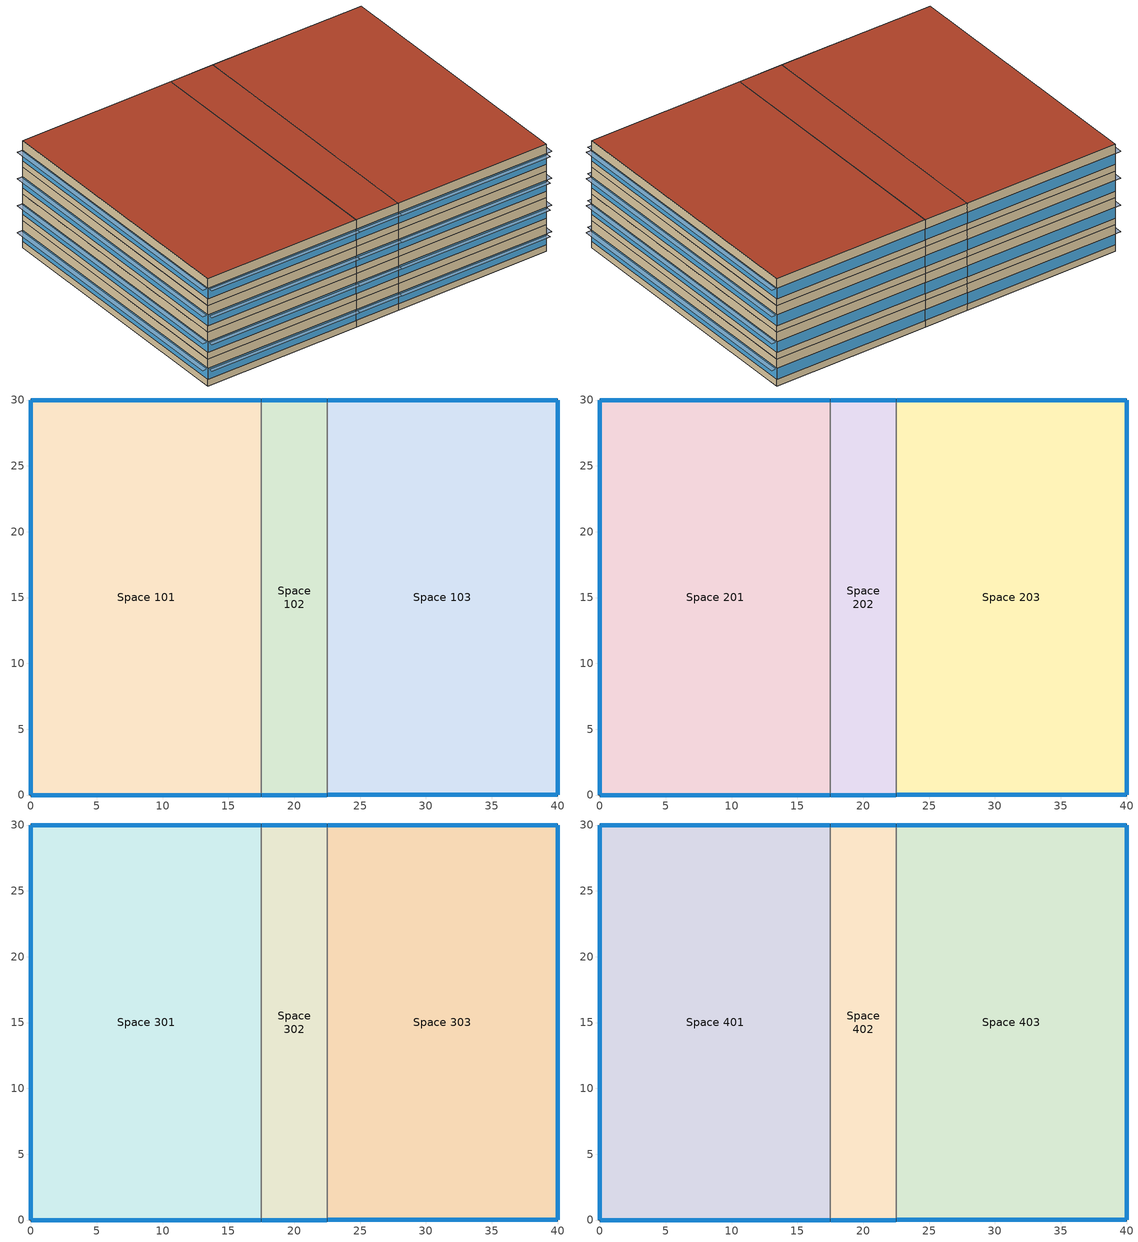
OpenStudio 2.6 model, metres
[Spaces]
Space 101
 floor ground: 17.5,30 17.5,0 0,0 0,30 z0
 wall outside: 17.5,30 0,30 0,0 17.5,0 z0:3.05
 wall to Space 102: 17.5,0 17.5,30 z0:3.05
 window: 17.47,30 0.03,30 / 0,29.97 0,0.03 / 0.03,0 17.47,0 z0.76:1.98
Space 102
 floor ground: 22.5,30 22.5,0 17.5,0 17.5,30 z0
 wall outside: 22.5,30 17.5,30 / 17.5,0 22.5,0 z0:3.05
 wall to Space 103: 22.5,0 22.5,30 z0:3.05
 window: 22.47,30 17.53,30 / 17.53,0 22.47,0 z0.76:1.99
Space 103
 floor ground: 40,30 40,0 22.5,0 22.5,30 z0
 wall outside: 22.5,0 40,0 40,30 22.5,30 z0:3.05
 window: 22.53,0 39.97,0 / 39.97,30 22.53,30 / 40,0.03 40,29.97 z0.76:1.98
Space 201
 floor to Space 101: 17.5,30 17.5,0 0,0 0,30 z3.05
 wall outside: 17.5,30 0,30 0,0 17.5,0 z3.05:6.1
 wall to Space 202: 17.5,0 17.5,30 z3.05:6.1
 window: 17.47,30 0.03,30 / 0.03,0 17.47,0 / 0,29.97 0,0.03 z3.81:5.03
Space 202
 floor to Space 102: 17.5,30 22.5,30 22.5,0 17.5,0 z3.05
 wall outside: 22.5,30 17.5,30 / 17.5,0 22.5,0 z3.05:6.1
 wall to Space 203: 22.5,0 22.5,30 z3.05:6.1
 window: 22.47,30 17.53,30 / 17.53,0 22.47,0 z3.81:5.04
Space 203
 floor to Space 103: 40,30 40,0 22.5,0 22.5,30 z3.05
 wall outside: 22.5,0 40,0 40,30 22.5,30 z3.05:6.1
 window: 22.53,0 39.97,0 / 39.97,30 22.53,30 / 40,0.03 40,29.97 z3.81:5.03
Space 301
 floor to Space 201: 17.5,30 17.5,0 0,0 0,30 z6.1
 wall outside: 17.5,30 0,30 0,0 17.5,0 z6.1:9.14
 wall to Space 302: 17.5,0 17.5,30 z6.1:9.14
 window: 0,29.97 0,0.03 / 17.47,30 0.03,30 / 0.03,0 17.47,0 z6.86:8.08
Space 302
 floor to Space 202: 22.5,30 22.5,0 17.5,0 17.5,30 z6.1
 wall outside: 22.5,30 17.5,30 / 17.5,0 22.5,0 z6.1:9.14
 wall to Space 303: 22.5,0 22.5,30 z6.1:9.14
 window: 22.47,30 17.53,30 / 17.53,0 22.47,0 z6.86:8.09
Space 303
 floor to Space 203: 40,30 40,0 22.5,0 22.5,30 z6.1
 wall outside: 22.5,0 40,0 40,30 22.5,30 z6.1:9.14
 window: 39.97,30 22.53,30 / 22.53,0 39.97,0 / 40,0.03 40,29.97 z6.86:8.08
Space 401
 floor to Space 301: 17.5,30 17.5,0 0,0 0,30 z9.14
 wall outside: 17.5,30 0,30 0,0 17.5,0 z9.14:12.19
 wall to Space 402: 17.5,0 17.5,30 z9.14:12.19
 window: 0.03,0 17.47,0 / 17.47,30 0.03,30 / 0,29.97 0,0.03 z9.9:11.13
 roof outside: 17.5,0 17.5,30 0,30 0,0 z12.19
Space 402
 floor to Space 302: 17.5,30 22.5,30 22.5,0 17.5,0 z9.14
 wall outside: 22.5,30 17.5,30 / 17.5,0 22.5,0 z9.14:12.19
 wall to Space 403: 22.5,0 22.5,30 z9.14:12.19
 window: 17.53,0 22.47,0 / 22.47,30 17.53,30 z9.9:11.14
 roof outside: 22.5,0 22.5,30 17.5,30 17.5,0 z12.19
Space 403
 floor to Space 303: 40,30 40,0 22.5,0 22.5,30 z9.14
 wall outside: 22.5,0 40,0 40,30 22.5,30 z9.14:12.19
 window: 39.97,30 22.53,30 / 22.53,0 39.97,0 / 40,0.03 40,29.97 z9.9:11.13
 roof outside: 40,0 40,30 22.5,30 22.5,0 z12.19
shading: 22.47,-0.62 22.47,0 17.53,0 17.53,-0.62 z8.09; 39.97,-0.61 39.97,0 22.53,0 22.53,-0.61 z1.98; 0,0.03 0,29.97 -0.61,29.97 -0.61,0.03 z8.08; 0,0.03 0,29.97 -0.61,29.97 -0.61,0.03 z1.98; 40.61,0.03 40.61,29.97 40,29.97 40,0.03 z8.08; 22.47,-0.62 22.47,0 17.53,0 17.53,-0.62 z1.99; 17.47,-0.61 17.47,0 0.03,0 0.03,-0.61 z1.98; 39.97,-0.61 39.97,0 22.53,0 22.53,-0.61 z11.13; 0,0.03 0,29.97 -0.61,29.97 -0.61,0.03 z5.03; 17.47,-0.61 17.47,0 0.03,0 0.03,-0.61 z11.13; 39.97,-0.61 39.97,0 22.53,0 22.53,-0.61 z5.03; 40.61,0.03 40.61,29.97 40,29.97 40,0.03 z1.98; 17.47,-0.61 17.47,0 0.03,0 0.03,-0.61 z8.08; 17.47,-0.61 17.47,0 0.03,0 0.03,-0.61 z5.03; 22.47,-0.62 22.47,0 17.53,0 17.53,-0.62 z5.04; 39.97,-0.61 39.97,0 22.53,0 22.53,-0.61 z8.08; 22.47,-0.62 22.47,0 17.53,0 17.53,-0.62 z11.14; 40.61,0.03 40.61,29.97 40,29.97 40,0.03 z5.03; 0,0.03 0,29.97 -0.61,29.97 -0.61,0.03 z11.13; 40.61,0.03 40.61,29.97 40,29.97 40,0.03 z11.13
[Building]
Building 1: Default Construction Set=189.1-2009 - CZ5 - Office
[Site]
Piacenza: Latitude {deg}=44.92; Longitude {deg}=9.73; Time Zone {hr}=1; Elevation {m}=134
[ClimateZones]
Climate Zone Institution Name 1=ASHRAE; Climate Zone Document Name 1=ANSI/ASHRAE Standard 169; Climate Zone Document Year 1=2006; Climate Zone Institution Name 2=CEC; Climate Zone Document Name 2=California Climate Zone Descriptions; Climate Zone Document Year 2=1995
[SizingPeriod:DesignDay] Barometric Pressure {Pa}=99726; Sky Clearness=0; Rain Indicator=0; Snow Indicator=0; Day of Month=21; Daylight Saving Time Indicator=0; Dry-Bulb Temperature Range Modifier Type=DefaultMultipliers
Name | Maximum Dry-Bulb Temperature {C} | Daily Dry-Bulb Temperature Range {deltaC} | Humidity Indicating Conditions at Maximum Dry-Bulb | Wind Speed {m/s} | Wind Direction {deg} | Month | Day Type | Humidity Indicating Type | Solar Model Indicator | ASHRAE Taub | ASHRAE Taud
Piacenza Ann Htg 99.6% Condns DB | -6.1 | 0 | -6.1 | 2 | 250 | 1 | WinterDesignDay | Wetbulb | ASHRAEClearSky
Piacenza Ann Hum_n 99.6% Condns DP=>MCDB | 3.5 | 0 | -11.3 | 2 | 250 | 1 | WinterDesignDay | Dewpoint | ASHRAEClearSky
Piacenza Ann Htg Wind 99.6% Condns WS=>MCDB | 5.8 | 0 | 5.8 | 8.9 | 250 | 1 | WinterDesignDay | Wetbulb | ASHRAEClearSky
Piacenza Ann Clg .4% Condns DB=>MWB | 33.1 | 11.9 | 22.7 | 2.3 | 90 | 8 | SummerDesignDay | Wetbulb | ASHRAETau | 0.48 | 1.935
Piacenza Ann Clg .4% Condns WB=>MDB | 30.1 | 11.9 | 24.6 | 2.3 | 90 | 8 | SummerDesignDay | Wetbulb | ASHRAETau | 0.48 | 1.935
Piacenza Ann Clg .4% Condns DP=>MDB | 27.4 | 11.9 | 23 | 2.3 | 90 | 8 | SummerDesignDay | Dewpoint | ASHRAETau | 0.48 | 1.935
Piacenza Ann Clg .4% Condns Enth=>MDB | 30.3 | 11.9 | 74900 | 2.3 | 90 | 8 | SummerDesignDay | Enthalpy | ASHRAETau | 0.48 | 1.935
[DefaultConstructionSet] Interior Partition Construction=Interior Partition
Name | Default Exterior Surface Constructions | Default Interior Surface Constructions | Default Ground Contact Surface Constructions | Default Exterior SubSurface Constructions | Default Interior SubSurface Constructions
189.1-2009 - CZ1 - Office | Default Surface Constructions 25 | Default Surface Constructions 26 | Default Surface Constructions 27 | Default Sub Surface Constructions 17 | Default Sub Surface Constructions 18
189.1-2009 - CZ5 - Office | Default Surface Constructions 13 | Default Surface Constructions 14 | Default Surface Constructions 15 | Default Sub Surface Constructions 9 | Default Sub Surface Constructions 10
concrete1 | Default Surface Constructions 1 | Default Surface Constructions 2 | Default Surface Constructions 3 | Default Sub Surface Constructions 1 | Default Sub Surface Constructions 2
concrete2 | Default Surface Constructions 22 | Default Surface Constructions 23 | Default Surface Constructions 24 | Default Sub Surface Constructions 15 | Default Sub Surface Constructions 16
[DefaultSurfaceConstructions]
Name | Floor Construction | Wall Construction | Roof Ceiling Construction
Default Surface Constructions 1 | ExtSlabCarpet 4in ClimateZone 1-8 | concrete1 | ASHRAE 189.1-2009 ExtRoof IEAD ClimateZone 1
Default Surface Constructions 2; Default Surface Constructions 14; Default Surface Constructions 23; Default Surface Constructions 26 | Interior Floor | Interior Wall | Interior Ceiling
Default Surface Constructions 3; Default Surface Constructions 15; Default Surface Constructions 24; Default Surface Constructions 27 | ExtSlabCarpet 4in ClimateZone 1-8 | ExtSlabCarpet 4in ClimateZone 1-8 | ExtSlabCarpet 4in ClimateZone 1-8
Default Surface Constructions 13 | ExtSlabCarpet 4in ClimateZone 1-8 | concrete1 | ASHRAE 189.1-2009 ExtRoof IEAD ClimateZone 2-5
Default Surface Constructions 22; Default Surface Constructions 25 | ExtSlabCarpet 4in ClimateZone 1-8 | concrete2 | ASHRAE 189.1-2009 ExtRoof IEAD ClimateZone 1
[Construction]
ExtSlabCarpet 4in ClimateZone 1-8: MAT-CC05 4 HW CONCRETE, CP02 CARPET PAD
ASHRAE 189.1-2009 ExtRoof IEAD ClimateZone 1: Roof Membrane, Roof Insulation [18], Metal Decking
Interior Floor: F16 Acoustic tile, F05 Ceiling air space resistance, M11 100mm lightweight concrete
Interior Wall: G01a 19mm gypsum board, F04 Wall air space resistance, G01a 19mm gypsum board
Interior Ceiling: M11 100mm lightweight concrete, F05 Ceiling air space resistance, F16 Acoustic tile
ASHRAE 189.1-2009 ExtWindow ClimateZone 1: Theoretical Glass [167]
Exterior Door: F08 Metal surface, I01 25mm insulation board
Interior Window: Clear 3mm
Interior Door; Interior Partition: G05 25mm wood
ASHRAE 189.1-2009 ExtRoof IEAD ClimateZone 2-5: Roof Membrane, Roof Insulation [21], Metal Decking
ASHRAE 189.1-2009 ExtWindow ClimateZone 4-5: Theoretical Glass [207]
concrete1: concrete1, M11 100mm lightweight concrete, Wall Insulation [31], F16 Acoustic tile, 1/2IN Gypsum
concrete2: M11 100mm lightweight concrete, Wall Insulation [31], concrete2
[Material] Thermal Absorptance=0.9
Name | Roughness | Thickness {m} | Conductivity {W/m-K} | Density {kg/m3} | Specific Heat {J/kg-K} | Solar Absorptance | Visible Absorptance
MAT-CC05 4 HW CONCRETE | Rough | 0.1016 | 1.311 | 2240 | 836.8 | 0.85 | 0.85
concrete1; concrete2 | Smooth | 0.04 | 0.6918 | 1858 | 837 | 0.92 | 0.92
Wall Insulation [31] | MediumRough | 0.0337 | 0.0432 | 91 | 837 | 0.5 | 0.5
1/2IN Gypsum | Smooth | 0.0127 | 0.16 | 784.9 | 830 | 0.4 | 0.4
Roof Membrane | VeryRough | 0.0095 | 0.16 | 1121.29 | 1460 | 0.7 | 0.7
Roof Insulation [18] | MediumRough | 0.1693 | 0.049 | 265 | 836.8 | 0.7 | 0.7
Metal Decking | MediumSmooth | 0.0015 | 45.006 | 7680 | 418.4 | 0.6 | 0.6
F16 Acoustic tile | MediumSmooth | 0.0191 | 0.06 | 368 | 590 | 0.3 | 0.3
M11 100mm lightweight concrete | MediumRough | 0.1016 | 0.53 | 1280 | 840 | 0.5 | 0.5
G01a 19mm gypsum board | MediumSmooth | 0.019 | 0.16 | 800 | 1090 | 0.4 | 0.4
F08 Metal surface | Smooth | 0.0008 | 45.28 | 7824 | 500 | 0.7 | 0.7
I01 25mm insulation board | MediumRough | 0.0254 | 0.03 | 43 | 1210 | 0.6 | 0.6
G05 25mm wood | MediumSmooth | 0.0254 | 0.15 | 608 | 1630 | 0.5 | 0.5
Roof Insulation [21] | MediumRough | 0.2105 | 0.049 | 265 | 836.8 | 0.7 | 0.7
[Material:NoMass]
CP02 CARPET PAD: Roughness=Smooth; Thermal Resistance {m2-K/W}=0.1; Thermal Absorptance=0.9; Solar Absorptance=0.8; Visible Absorptance=0.8
[Material:AirGap]
Name | Thermal Resistance {m2-K/W}
F05 Ceiling air space resistance | 0.18
F04 Wall air space resistance | 0.15
[DefaultSubSurfaceConstructions]
Name | Fixed Window Construction | Operable Window Construction | Door Construction | Tubular Daylight Dome Construction | Tubular Daylight Diffuser Construction
Default Sub Surface Constructions 1; Default Sub Surface Constructions 15; Default Sub Surface Constructions 17 | ASHRAE 189.1-2009 ExtWindow ClimateZone 1 | ASHRAE 189.1-2009 ExtWindow ClimateZone 1 | Exterior Door | Interior Window | Interior Window
Default Sub Surface Constructions 2; Default Sub Surface Constructions 10; Default Sub Surface Constructions 16; Default Sub Surface Constructions 18 | Interior Window | Interior Window | Interior Door
Default Sub Surface Constructions 9 | ASHRAE 189.1-2009 ExtWindow ClimateZone 4-5 | ASHRAE 189.1-2009 ExtWindow ClimateZone 4-5 | Exterior Door | Interior Window | Interior Window
[WindowMaterial:Glazing] Optical Data Type=SpectralAverage; Thickness {m}=0.003; Back Side Solar Reflectance at Normal Incidence=0; Back Side Visible Reflectance at Normal Incidence=0; Infrared Transmittance at Normal Incidence=0; Dirt Correction Factor for Solar and Visible Transmittance=1; Solar Diffusing=No
Name | Solar Transmittance at Normal Incidence | Front Side Solar Reflectance at Normal Incidence | Visible Transmittance at Normal Incidence | Front Side Visible Reflectance at Normal Incidence | Front Side Infrared Hemispherical Emissivity | Back Side Infrared Hemispherical Emissivity | Conductivity {W/m-K}
Theoretical Glass [167] | 0.2374 | 0.7126 | 0.2512 | 0.6988 | 0.985 | 0.985 | 2.1073
Clear 3mm | 0.837 | 0.075 | 0.898 | 0.081 | 0.84 | 0.84 | 0.9
Theoretical Glass [207] | 0.3311 | 0.6189 | 0.44 | 0.51 | 0.9 | 0.9 | 0.0133
[WindowMaterial:Blind]
Window Material Blind 1: Slat Width {m}=0.025; Slat Separation {m}=0.01875; Front Side Slat Beam Solar Reflectance=0.5; Back Side Slat Beam Solar Reflectance=0.5; Front Side Slat Diffuse Solar Reflectance=0.5; Back Side Slat Diffuse Solar Reflectance=0.5; Slat Beam Visible Transmittance=0
[DefaultScheduleSet] People Activity Level Schedule=Office Activity; Lighting Schedule=Office Bldg Light; Electric Equipment Schedule=Office Bldg Equip; Infiltration Schedule=Office Infil Quarter On
Name | Number of People Schedule
189.1-2009 - Office - Corridor - CZ1-3 Schedule Set; 189.1-2009 - Office - OpenOffice - CZ1-3 Schedule Set | Office Work Occ
189.1-2009 - Office - Lobby - CZ1-3 Schedule Set; 189.1-2009 - Office - Vending - CZ1-3 Schedule Set | Office Misc Occ
[Lights:Definition] Design Level Calculation Method=Watts/Area
Name | Watts per Space Floor Area {W/m2}
189.1-2009 - Office - Corridor - CZ1-3 Lights Definition; 189.1-2009 - Office - Vending - CZ1-3 Lights Definition | 4.84376
189.1-2009 - Office - Lobby - CZ1-3 Lights Definition | 12.5938
189.1-2009 - Office - OpenOffice - CZ1-3 Lights Definition | 10.6563
[DesignSpecification:OutdoorAir] Outdoor Air Method=Sum
Name | Outdoor Air Flow per Floor Area {m3/s-m2} | Outdoor Air Flow per Person {m3/s-person}
189.1-2009 - Office - Corridor - CZ1-3 Ventilation; 189.1-2009 - Office - Vending - CZ1-3 Ventilation | 0.000254
189.1-2009 - Office - Lobby - CZ1-3 Ventilation |  | 0.00707921
189.1-2009 - Office - OpenOffice - CZ1-3 Ventilation |  | 0.00943895
[People:Definition] Number of People Calculation Method=People/Area; Fraction Radiant=0.3
Name | People per Space Floor Area {person/m2}
189.1-2009 - Office - Corridor - CZ1-3 People Definition; 189.1-2009 - Office - Vending - CZ1-3 People Definition | 0.0107639
189.1-2009 - Office - Lobby - CZ1-3 People Definition | 0.107639
189.1-2009 - Office - OpenOffice - CZ1-3 People Definition | 0.0565105
[ElectricEquipment:Definition] Design Level Calculation Method=Watts/Area
Name | Watts per Space Floor Area {W/m2}
189.1-2009 - Office - Corridor - CZ1-3 Electric Equipment Definition | 1.72223
189.1-2009 - Office - Lobby - CZ1-3 Electric Equipment Definition | 0.753474
189.1-2009 - Office - OpenOffice - CZ1-3 Electric Equipment Definition | 7.64238
189.1-2009 - Office - Vending - CZ1-3 Electric Equipment Definition | 41.4411
[ThermostatSetpoint:DualSetpoint] Heating Setpoint Temperature Schedule=Medium Office HtgSetp; Cooling Setpoint Temperature Schedule=Medium Office ClgSetp
Thermal Zone 1 Thermostat; Thermal Zone 2 Thermostat; Thermal Zone 4 Thermostat 1; Thermal Zone 3 Thermostat 1
[SpaceType] Default Construction Set=concrete2; Standards Building Type=Office
Name | Default Schedule Set | Design Specification Outdoor Air Object | Standards Space Type
189.1-2009 - Office - Corridor - CZ1-3 | 189.1-2009 - Office - Corridor - CZ1-3 Schedule Set | 189.1-2009 - Office - Corridor - CZ1-3 Ventilation | Corridor
189.1-2009 - Office - Lobby - CZ1-3 | 189.1-2009 - Office - Lobby - CZ1-3 Schedule Set | 189.1-2009 - Office - Lobby - CZ1-3 Ventilation | Lobby
189.1-2009 - Office - OpenOffice - CZ1-3 | 189.1-2009 - Office - OpenOffice - CZ1-3 Schedule Set | 189.1-2009 - Office - OpenOffice - CZ1-3 Ventilation | OpenOffice
189.1-2009 - Office - Vending - CZ1-3 | 189.1-2009 - Office - Vending - CZ1-3 Schedule Set | 189.1-2009 - Office - Vending - CZ1-3 Ventilation | Vending
[Lights]
Name | Lights Definition | Space or SpaceType
189.1-2009 - Office - Corridor - CZ1-3 Lights | 189.1-2009 - Office - Corridor - CZ1-3 Lights Definition | 189.1-2009 - Office - Corridor - CZ1-3
189.1-2009 - Office - Lobby - CZ1-3 Lights | 189.1-2009 - Office - Lobby - CZ1-3 Lights Definition | 189.1-2009 - Office - Lobby - CZ1-3
189.1-2009 - Office - OpenOffice - CZ1-3 Lights | 189.1-2009 - Office - OpenOffice - CZ1-3 Lights Definition | 189.1-2009 - Office - OpenOffice - CZ1-3
189.1-2009 - Office - Vending - CZ1-3 Lights | 189.1-2009 - Office - Vending - CZ1-3 Lights Definition | 189.1-2009 - Office - Vending - CZ1-3
[People]
Name | People Definition | Space or SpaceType
189.1-2009 - Office - Corridor - CZ1-3 People | 189.1-2009 - Office - Corridor - CZ1-3 People Definition | 189.1-2009 - Office - Corridor - CZ1-3
189.1-2009 - Office - Lobby - CZ1-3 People | 189.1-2009 - Office - Lobby - CZ1-3 People Definition | 189.1-2009 - Office - Lobby - CZ1-3
189.1-2009 - Office - OpenOffice - CZ1-3 People | 189.1-2009 - Office - OpenOffice - CZ1-3 People Definition | 189.1-2009 - Office - OpenOffice - CZ1-3
189.1-2009 - Office - Vending - CZ1-3 People | 189.1-2009 - Office - Vending - CZ1-3 People Definition | 189.1-2009 - Office - Vending - CZ1-3
[SpaceInfiltration:DesignFlowRate] Design Flow Rate Calculation Method=Flow/ExteriorArea; Flow per Exterior Surface Area {m3/s-m2}=0.00030226
Name | Space or SpaceType
189.1-2009 - Office - Corridor - CZ1-3 Infiltration | 189.1-2009 - Office - Corridor - CZ1-3
189.1-2009 - Office - Lobby - CZ1-3 Infiltration | 189.1-2009 - Office - Lobby - CZ1-3
189.1-2009 - Office - OpenOffice - CZ1-3 Infiltration | 189.1-2009 - Office - OpenOffice - CZ1-3
189.1-2009 - Office - Vending - CZ1-3 Infiltration | 189.1-2009 - Office - Vending - CZ1-3
[ElectricEquipment]
Name | Electric Equipment Definition | Space or SpaceType
189.1-2009 - Office - Corridor - CZ1-3 Electric Equipment | 189.1-2009 - Office - Corridor - CZ1-3 Electric Equipment Definition | 189.1-2009 - Office - Corridor - CZ1-3
189.1-2009 - Office - Lobby - CZ1-3 Electric Equipment | 189.1-2009 - Office - Lobby - CZ1-3 Electric Equipment Definition | 189.1-2009 - Office - Lobby - CZ1-3
189.1-2009 - Office - OpenOffice - CZ1-3 Electric Equipment | 189.1-2009 - Office - OpenOffice - CZ1-3 Electric Equipment Definition | 189.1-2009 - Office - OpenOffice - CZ1-3
189.1-2009 - Office - Vending - CZ1-3 Electric Equipment | 189.1-2009 - Office - Vending - CZ1-3 Electric Equipment Definition | 189.1-2009 - Office - Vending - CZ1-3
[ShadingControl]
Shading Control 1: Shading Type=InteriorBlind; Shading Device Material=Window Material Blind 1
[BuildingStory] Nominal Floor to Floor Height {m}=3.048
Name | Nominal Z Coordinate {m}
Building Story 1 | 0
Building Story 2 | 3.048
Building Story 3 | 6.096
Building Story 4 | 9.144
[Space] Default Construction Set=189.1-2009 - CZ1 - Office
Name | Space Type | Building Story | Thermal Zone
Space 101 | 189.1-2009 - Office - Lobby - CZ1-3 | Building Story 1 | Thermal Zone 1
Space 102 | 189.1-2009 - Office - Corridor - CZ1-3 | Building Story 1 | Thermal Zone 3
Space 103 | 189.1-2009 - Office - Vending - CZ1-3 | Building Story 1 | Thermal Zone 2
Space 201; Space 203 | 189.1-2009 - Office - OpenOffice - CZ1-3 | Building Story 2 | Thermal Zone 4
Space 202 | 189.1-2009 - Office - Corridor - CZ1-3 | Building Story 2 | Thermal Zone 3
Space 301; Space 303 | 189.1-2009 - Office - OpenOffice - CZ1-3 | Building Story 3 | Thermal Zone 4
Space 302 | 189.1-2009 - Office - Corridor - CZ1-3 | Building Story 3 | Thermal Zone 3
Space 401; Space 403 | 189.1-2009 - Office - OpenOffice - CZ1-3 | Building Story 4 | Thermal Zone 4
Space 402 | 189.1-2009 - Office - Corridor - CZ1-3 | Building Story 4 | Thermal Zone 3
[ThermalZone] Use Ideal Air Loads=Yes
Name | Thermostat
Thermal Zone 1 | Thermal Zone 1 Thermostat
Thermal Zone 2 | Thermal Zone 2 Thermostat
Thermal Zone 3 | Thermal Zone 3 Thermostat 1
Thermal Zone 4 | Thermal Zone 4 Thermostat 1
[Sizing:Zone] Zone Cooling Design Supply Air Temperature Input Method=SupplyAirTemperature; Zone Cooling Design Supply Air Temperature {C}=14; Zone Cooling Design Supply Air Temperature Difference {deltaC}=11.11; Zone Heating Design Supply Air Temperature Input Method=SupplyAirTemperature; Zone Heating Design Supply Air Temperature {C}=40; Zone Heating Design Supply Air Temperature Difference {deltaC}=11.11; Zone Cooling Design Supply Air Humidity Ratio {kg-H2O/kg-air}=0.0085; Zone Heating Design Supply Air Humidity Ratio {kg-H2O/kg-air}=0.008; Cooling Design Air Flow Method=DesignDay; Heating Design Air Flow Method=DesignDay; Account for Dedicated Outdoor Air System=No; Dedicated Outdoor Air System Control Strategy=NeutralSupplyAir; Dedicated Outdoor Air Low Setpoint Temperature for Design {C}=autosize; Dedicated Outdoor Air High Setpoint Temperature for Design {C}=autosize
Thermal Zone 1; Thermal Zone 2; Thermal Zone 3; Thermal Zone 4
[Schedule:Ruleset]
Name | Default Day Schedule | Summer Design Day Schedule | Winter Design Day Schedule
Office Bldg Light | Office Bldg Light Default Schedule | Office Bldg Light Summer Design Day | Office Bldg Light Winter Design Day
Office Misc Occ | Office Bldg Occ Default Schedule 1 | Office Bldg Occ Summer Design Day 1 | Office Bldg Occ Winter Design Day 1
Office Activity | Office Activity Default Schedule | Office Activity Summer Design Day | Office Activity Winter Design Day
Office Infil Quarter On | Office Infil Quarter On Default Schedule | Office Infil Quarter On Summer Design Day | Office Infil Quarter On Winter Design Day
Office Bldg Equip | Office Bldg Equip Default Schedule | Office Bldg Equip Summer Design Day | Office Bldg Equip Winter Design Day
Medium Office HtgSetp | Medium Office HtgSetp Default Schedule | Medium Office HtgSetp Summer Design Day | Medium Office HtgSetp Winter Design Day
Medium Office ClgSetp | Medium Office ClgSetp Default Schedule | Medium Office ClgSetp Summer Design Day | Medium Office ClgSetp Winter Design Day
Office Work Occ | Office Bldg Occ Default Schedule | Office Bldg Occ Summer Design Day | Office Bldg Occ Winter Design Day
[Schedule:Day]
Office Bldg Light Default Schedule: 5, 0, 0.05, 7, 0, 0.1, 8, 0, 0.3, 17, 0, 0.9, 18, 0, 0.7, 20, 0, 0.5, 22, 0, 0.3, 23, 0, 0.1, 24, 0, 0.05
Office Bldg Light Summer Design Day; Office Infil Quarter On Rule 1 Day Schedule; Office Bldg Equip Summer Design Day: 24, 0, 1
Office Bldg Light Winter Design Day; Office Bldg Occ Winter Design Day 1; Office Bldg Occ Rule 1 Day Schedule 1; Office Bldg Equip Winter Design Day; Office Bldg Occ Winter Design Day; Office Bldg Occ Rule 1 Day Schedule: 24, 0, 0
Office Bldg Light Rule 1 Day Schedule: 24, 0, 0.05
Office Bldg Light Rule 2 Day Schedule: 6, 0, 0.05, 8, 0, 0.1, 14, 0, 0.5, 17, 0, 0.15, 24, 0, 0.05
Office Bldg Occ Default Schedule 1: 6, 0, 0, 7, 0, 0.1, 8, 0, 0.2, 20, 0, 0.4, 22, 0, 0.1, 24, 0, 0.05
Office Bldg Occ Summer Design Day 1; Office Bldg Occ Summer Design Day: 6, 0, 0, 22, 0, 1, 24, 0, 0.05
Office Bldg Occ Rule 2 Day Schedule 1: 6, 0, 0, 8, 0, 0.1, 14, 0, 0.25, 17, 0, 0.1, 24, 0, 0
Office Activity Default Schedule; Office Activity Summer Design Day; Office Activity Winter Design Day: 24, 0, 132
Office Infil Quarter On Default Schedule; Office Infil Quarter On Summer Design Day: 6, 0, 1, 22, 0, 0.25, 24, 0, 1
Office Infil Quarter On Winter Design Day; Office Infil Quarter On Rule 2 Day Schedule: 6, 0, 1, 18, 0, 0.25, 24, 0, 1
Office Bldg Equip Default Schedule: 8, 0, 0.4, 12, 0, 0.9, 13, 0, 0.8, 17, 0, 0.9, 18, 0, 0.8, 20, 0, 0.6, 22, 0, 0.5, 24, 0, 0.4
Office Bldg Equip Rule 1 Day Schedule: 24, 0, 0.3
Office Bldg Equip Rule 2 Day Schedule: 6, 0, 0.3, 8, 0, 0.4, 14, 0, 0.5, 17, 0, 0.35, 24, 0, 0.3
Medium Office HtgSetp Default Schedule: 6, 0, 15.6, 22, 0, 21, 24, 0, 15.6
Medium Office HtgSetp Summer Design Day; Medium Office HtgSetp Rule 1 Day Schedule: 24, 0, 15.6
Medium Office HtgSetp Winter Design Day: 24, 0, 21
Medium Office HtgSetp Rule 2 Day Schedule: 6, 0, 15.6, 18, 0, 21, 24, 0, 15.6
Medium Office ClgSetp Default Schedule; Medium Office ClgSetp Summer Design Day: 6, 0, 26.7, 22, 0, 24, 24, 0, 26.7
Medium Office ClgSetp Winter Design Day; Medium Office ClgSetp Rule 1 Day Schedule: 24, 0, 26.7
Medium Office ClgSetp Rule 2 Day Schedule: 6, 0, 26.7, 18, 0, 24, 24, 0, 26.7
Office Bldg Occ Default Schedule: 6, 0, 0, 7, 0, 0.1, 8, 0, 0.2, 12, 0, 0.85, 13, 0, 0.5, 17, 0, 0.85, 18, 0, 0.7, 20, 0, 0.4, 22, 0, 0.1, 24, 0, 0.05
Office Bldg Occ Rule 2 Day Schedule: 6, 0, 0, 8, 0, 0.1, 14, 0, 0.4, 17, 0, 0.1, 24, 0, 0
[Schedule:Rule] Apply Monday=No; Apply Tuesday=No; Apply Wednesday=No; Apply Thursday=No; Apply Friday=No; Date Specification Type=DateRange; Start Month=1; Start Day=1; End Month=12; End Day=31
Name | Schedule Ruleset | Rule Order | Day Schedule | Apply Sunday | Apply Saturday
Office Bldg Light Rule 1 | Office Bldg Light | 0 | Office Bldg Light Rule 1 Day Schedule | Yes | No
Office Bldg Light Rule 2 | Office Bldg Light | 1 | Office Bldg Light Rule 2 Day Schedule | No | Yes
Office Misc Occ Rule 1 | Office Misc Occ | 0 | Office Bldg Occ Rule 1 Day Schedule 1 | Yes | No
Office Misc Occ Rule 2 | Office Misc Occ | 1 | Office Bldg Occ Rule 2 Day Schedule 1 | No | Yes
Office Infil Quarter On Rule 1 | Office Infil Quarter On | 0 | Office Infil Quarter On Rule 1 Day Schedule | Yes | No
Office Infil Quarter On Rule 2 | Office Infil Quarter On | 1 | Office Infil Quarter On Rule 2 Day Schedule | No | Yes
Office Bldg Equip Rule 1 | Office Bldg Equip | 0 | Office Bldg Equip Rule 1 Day Schedule | Yes | No
Office Bldg Equip Rule 2 | Office Bldg Equip | 1 | Office Bldg Equip Rule 2 Day Schedule | No | Yes
Medium Office HtgSetp Rule 1 | Medium Office HtgSetp | 0 | Medium Office HtgSetp Rule 1 Day Schedule | Yes | No
Medium Office HtgSetp Rule 2 | Medium Office HtgSetp | 1 | Medium Office HtgSetp Rule 2 Day Schedule | No | Yes
Medium Office ClgSetp Rule 1 | Medium Office ClgSetp | 0 | Medium Office ClgSetp Rule 1 Day Schedule | Yes | No
Medium Office ClgSetp Rule 2 | Medium Office ClgSetp | 1 | Medium Office ClgSetp Rule 2 Day Schedule | No | Yes
Office Work Occ Rule 1 | Office Work Occ | 0 | Office Bldg Occ Rule 1 Day Schedule | Yes | No
Office Work Occ Rule 2 | Office Work Occ | 1 | Office Bldg Occ Rule 2 Day Schedule | No | Yes
